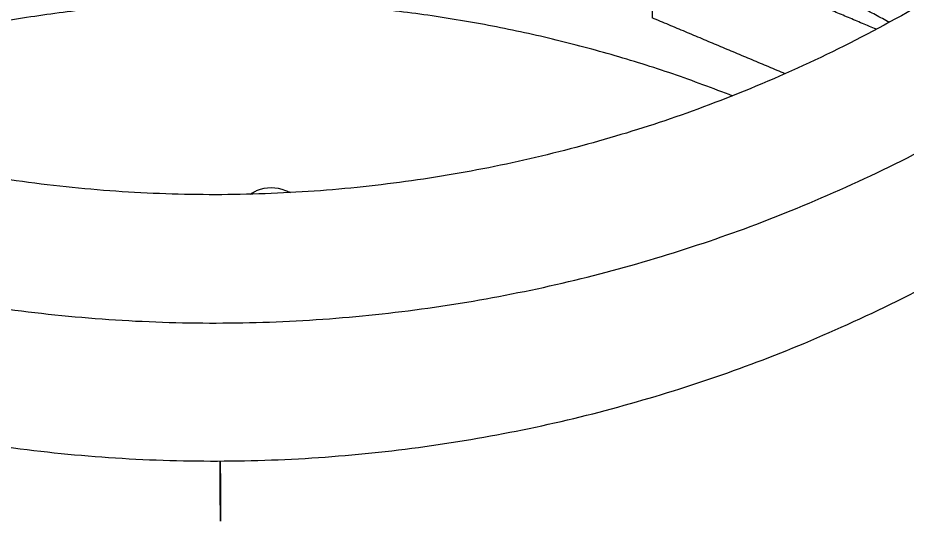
# Model space of a CAD drawing. Header units: centimetres. Extents: x 0 to 19.8, y 0 to 41.5.
# Drawn here: x 17.683 to 18.328, y 13.911 to 14.276 of the extents above; entities that cross this region are included whole.
import ezdxf

# ---------------------------------------------------------------- set-up
doc = ezdxf.new("R2010")
doc.units = ezdxf.units.CM
doc.layers.add('Make2D$Visible$Curves', color=7, linetype='Continuous', true_color=0x000000)

msp = doc.modelspace()

# ---------------------------------------------------------------- linework, layer by layer
at = {"layer": 'Make2D$Visible$Curves', "color": 18, "lineweight": -3, "true_color": 0x000000}
for points, weights, knots in [([(17.09989, 14.32314), (17.62142, 13.87595), (18.25532, 14.14081), (18.94033, 14.42702), (18.94033, 15.16942)], [0.973011863459, 0.839756556667, 1, 0.829045525154, 0.992137350088], [-3.101047, -3.101047, -3.101047, -1.874818, -1.874818, -0.566626, -0.566626, -0.566626]), ([(18.84735, 15.16942), (18.84735, 14.46471), (18.18864, 14.2143), (17.58784, 13.9859), (17.12182, 14.42856)], [0.996320993359, 0.821693940709, 1, 0.834780475099, 0.972589075988], [4.970734, 4.970734, 4.970734, 6.316022, 6.316022, 7.562575, 7.562575, 7.562575]), ([(17.09021, 14.23153), (17.61324, 13.77252), (18.25532, 14.0408), (18.94033, 14.32702), (18.94033, 15.06941)], [0.975929709242, 0.838022816373, 1, 0.829045525154, 0.992137350088], [-3.114314, -3.114314, -3.114314, -1.874818, -1.874818, -0.566626, -0.566626, -0.566626])]:
    msp.add_rational_spline(points, weights, degree=2, knots=knots, dxfattribs=at)
for points in [[(18.30569, 14.26745), (18.2244, 14.3016), (18.14311, 14.33574)], [(18.14311, 14.33574), (18.14311, 14.30574), (18.14311, 14.27574)], [(18.31509, 14.27251), (18.27493, 14.29401), (18.23478, 14.3155)], [(18.23968, 14.23518), (18.1914, 14.25546), (18.14311, 14.27574)]]:
    msp.add_open_spline(points, degree=2, dxfattribs=at)
msp.add_rational_spline([(18.2017, 14.21911), (17.83227, 14.36441), (17.46516, 14.21335)], [0.881404504335, 0.821682931427, 0.890023248743], degree=2, dxfattribs=at)
for points, knots in [([(17.85195, 14.14802), (17.85281, 14.14862), (17.85443, 14.14963), (17.86228, 14.15347), (17.8716, 14.15352), (17.87971, 14.14974), (17.88087, 14.14911)], [0.98811977, 0.98811977, 0.98811977, 0.98811977, 0.99584805, 1.00235686, 1.05442735, 1.06327483, 1.06327483, 1.06327483, 1.06327483]), ([(17.8301, 13.91102), (17.8301, 13.91102), (17.8301, 13.91214), (17.83006, 13.92537), (17.82998, 13.9484), (17.82996, 13.95432), (17.82996, 13.95443), (17.82996, 13.95453), (17.82996, 13.95464)], [0.26449103, 0.26449103, 0.26449103, 0.26449103, 0.266386447, 0.266386447, 0.271712404, 0.271712404, 0.271712404, 0.272144545, 0.272144545, 0.272144545, 0.272144545]), ([(17.83007, 13.95457), (17.83007, 13.94913), (17.83007, 13.94398), (17.83008, 13.93284), (17.83008, 13.92405), (17.83009, 13.9169), (17.83009, 13.91571), (17.83009, 13.91422), (17.8301, 13.91102), (17.8301, 13.91102)], [0.17627939, 0.17627939, 0.17627939, 0.17627939, 0.20871966, 0.20871966, 0.25298294, 0.25298294, 0.26128409, 0.26128409, 0.26449103, 0.26449103, 0.26449103, 0.26449103])]:
    msp.add_open_spline(points, degree=3, knots=knots, dxfattribs=at)

doc.saveas('drawing.dxf')
